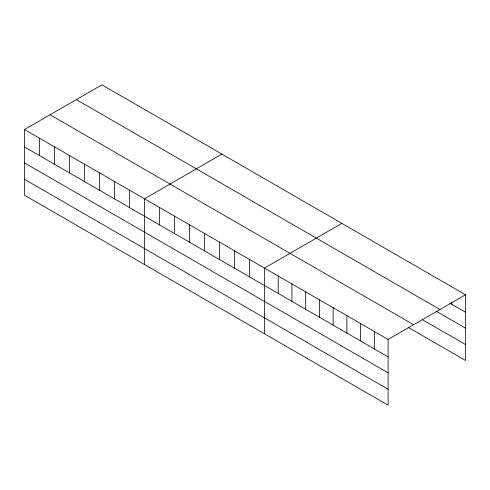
<?xml version="1.0" encoding="UTF-8"?>
<svg xmlns="http://www.w3.org/2000/svg" width="490" height="490" viewBox="0 0 490 490"><rect width="100%" height="100%" fill="white"/><g stroke="black" fill="none" stroke-linecap="round" stroke-linejoin="round"><path stroke-width="0.73" d="M408.593 327.62L465.5 360.475L465.5 294.76L101.902 84.837L24.5 129.525L24.5 195.24L388.098 405.163L388.098 339.448L24.5 129.525M221.89 154.111L144.489 198.799L144.489 264.514M341.873 223.385L264.478 268.073L264.478 333.788M388.098 339.448L465.5 294.76M449.802 303.12L465.5 312.185M76.36 99.586L439.959 309.509M436.063 311.125L465.5 328.116M422.331 319.615L465.5 344.537M50.041 114.776L413.64 324.699M24.5 146.945L388.098 356.867M24.5 162.882L388.098 372.804M24.5 179.303L388.098 389.225M451.762 301.981L451.762 304.253M374.366 331.516L374.366 348.935M360.628 323.584L360.628 341.009M346.889 315.658L346.889 333.077M333.157 307.726L333.157 325.146M319.419 299.794L319.419 317.214M305.687 291.862L305.687 309.288M291.948 283.937L291.948 301.356M278.21 276.005L278.21 293.424M249.477 259.412L249.477 276.838M234.477 250.751L234.477 268.177M219.483 242.097L219.483 259.516M204.483 233.436L204.483 250.856M189.483 224.775L189.483 242.201M174.483 216.114L174.483 233.54M159.489 207.46L159.489 224.879M129.489 190.138L129.489 207.558M114.489 181.478L114.489 198.903M99.495 172.823L99.495 190.243M84.494 164.162L84.494 181.582M69.494 155.502L69.494 172.921M54.494 146.841L54.494 164.266M39.5 138.18L39.5 155.606"/></g></svg>
